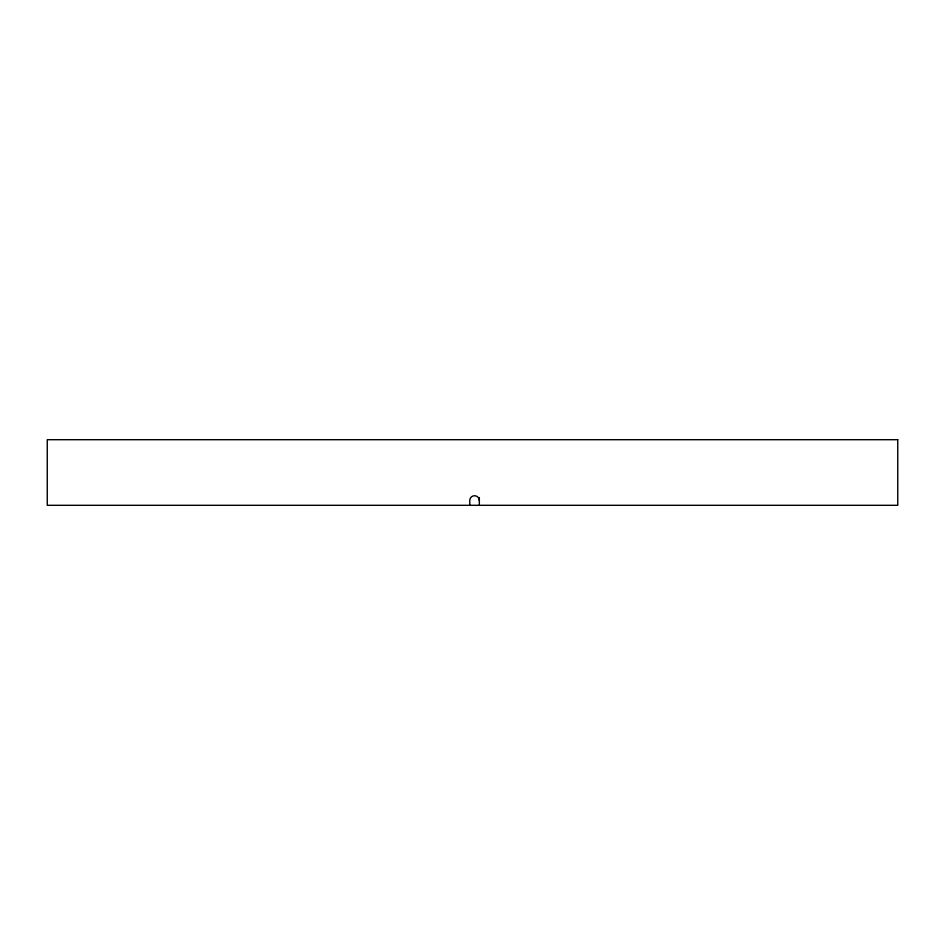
<?xml version="1.0" encoding="UTF-8"?>
<svg xmlns="http://www.w3.org/2000/svg" width="945" height="945" viewBox="0 0 945 945"><rect width="100%" height="100%" fill="white"/><g stroke="black" fill="none" stroke-linecap="round" stroke-linejoin="round"><path stroke-width="1.42" d="M479.328 497.649L479.328 505.303M469.759 505.303L469.759 500.519A4.784 4.784 0 0 1 474.544 495.735A4.784 4.784 0 0 1 479.328 500.519M897.75 439.697L47.25 439.697L47.25 505.303L897.75 505.303L897.75 439.697"/></g></svg>
